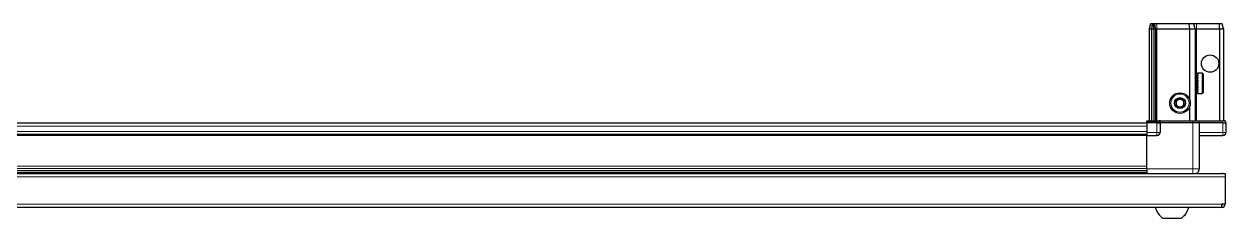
# Model space of a CAD drawing. Header units: millimetres. Extents: x 1132 to 6622, y -737 to 1932.
# Drawn here: x 2154 to 2912, y -737 to -614 of the extents above; entities that cross this region are included whole.
import ezdxf

# ---------------------------------------------------------------- set-up
doc = ezdxf.new("R2010")
doc.units = ezdxf.units.MM

msp = doc.modelspace()

# ---------------------------------------------------------------- linework, layer by layer
at = {"color": 7, "linetype": 'Continuous', "lineweight": 25}
for p, q in [((2864.79, -614.02), (2863.99, -617.02)), ((2865.94, -614.02), (2864.79, -614.02)), ((2865.94, -614.02), (2865.49, -617.02)), ((2866.44, -614.02), (2865.94, -614.02)), ((2866.44, -614.02), (2866.99, -617.02)), ((2867.18, -614.02), (2866.44, -614.02)), ((2867.18, -614.02), (2867.99, -617.02)), ((2868.99, -614.02), (2867.18, -614.02)), ((2889.16, -614.02), (2868.99, -614.02)), ((2889.16, -614.02), (2889.49, -617.02)), ((2892.18, -614.02), (2889.16, -614.02)), ((2892.99, -617.02), (2892.18, -614.02)), ((2893.99, -614.02), (2892.18, -614.02)), ((2908.33, -614.02), (2893.99, -614.02)), ((2908.49, -617.02), (2908.33, -614.02)), ((2910.18, -614.02), (2908.33, -614.02)), ((2910.99, -617.02), (2910.18, -614.02)), ((2863.99, -617.02), (2865.49, -617.02)), ((2863.99, -617.02), (2863.99, -675.32)), ((2865.49, -617.02), (2866.99, -617.02)), ((2865.49, -617.02), (2865.49, -675.32)), ((2866.99, -617.02), (2867.99, -617.02)), ((2866.99, -617.02), (2866.99, -675.32)), ((2867.99, -617.02), (2867.99, -675.32)), ((2867.99, -617.02), (2868.99, -617.02)), ((2868.99, -617.02), (2889.49, -617.02)), ((2889.49, -617.02), (2889.49, -661.52)), ((2889.49, -617.02), (2892.99, -617.02)), ((2892.99, -617.02), (2892.99, -675.32)), ((2892.99, -617.02), (2893.99, -617.02)), ((2893.99, -617.02), (2908.49, -617.02)), ((2908.49, -617.02), (2908.49, -675.32)), ((2908.49, -617.02), (2910.99, -617.02)), ((2910.99, -617.02), (2910.99, -675.32)), ((2893.02, -647.52), (2892.99, -647.52)), ((2893.5, -648.21), (2893.02, -647.52)), ((2893.02, -647.52), (2893.02, -655.52)), ((2893.99, -647.52), (2893.5, -648.21)), ((2893.5, -648.21), (2893.5, -654.83)), ((2893.99, -647.52), (2893.99, -655.52)), ((2894.49, -647.12), (2894.39, -647.12)), ((2894.39, -647.12), (2894.39, -655.92)), ((2897.39, -645.02), (2894.49, -645.02)), ((2894.99, -645.02), (2894.49, -645.02)), ((2894.49, -645.02), (2894.49, -645.07)), ((2894.49, -645.07), (2894.49, -645.35)), ((2894.99, -645.07), (2894.49, -645.07)), ((2894.99, -645.35), (2894.49, -645.35)), ((2894.49, -645.35), (2894.49, -645.63)), ((2894.99, -645.63), (2894.49, -645.63)), ((2894.49, -645.63), (2894.49, -646.29)), ((2894.99, -646.29), (2894.49, -646.29)), ((2894.49, -646.29), (2894.49, -646.76)), ((2894.49, -646.76), (2894.49, -647.74)), ((2894.99, -646.76), (2894.49, -646.76)), ((2894.99, -647.74), (2894.49, -647.74)), ((2894.49, -647.74), (2894.49, -648.36)), ((2894.49, -648.36), (2894.49, -649.56)), ((2894.99, -648.36), (2894.49, -648.36)), ((2894.99, -649.56), (2894.49, -649.56)), ((2894.49, -649.56), (2894.49, -650.19)), ((2894.99, -650.19), (2894.49, -650.19)), ((2894.49, -650.27), (2894.49, -651.57)), ((2894.99, -650.27), (2894.49, -650.27)), ((2894.99, -651.57), (2894.49, -651.57)), ((2894.99, -645.07), (2894.99, -645.02)), ((2894.99, -645.63), (2894.99, -645.35)), ((2894.99, -646.76), (2894.99, -646.29)), ((2894.99, -648.36), (2894.99, -647.74)), ((2894.99, -650.27), (2894.99, -649.56)), ((2894.99, -652.31), (2894.99, -651.57)), ((2898.19, -645.82), (2898.19, -657.22)), ((2892.99, -655.52), (2893.02, -655.52)), ((2893.02, -655.52), (2893.5, -654.83)), ((2893.5, -654.83), (2893.99, -655.52)), ((2894.39, -655.92), (2894.49, -655.92)), ((2894.99, -652.05), (2894.49, -652.05)), ((2894.49, -652.05), (2894.49, -652.31)), ((2894.49, -652.31), (2894.49, -653.58)), ((2894.99, -652.31), (2894.49, -652.31)), ((2894.99, -653.58), (2894.49, -653.58)), ((2894.49, -653.58), (2894.49, -654.26)), ((2894.49, -654.26), (2894.49, -655.38)), ((2894.99, -654.26), (2894.49, -654.26)), ((2894.99, -655.38), (2894.49, -655.38)), ((2894.49, -655.38), (2894.49, -655.95)), ((2894.49, -655.95), (2894.49, -656.81)), ((2894.99, -655.95), (2894.49, -655.95)), ((2894.99, -656.81), (2894.49, -656.81)), ((2894.49, -656.81), (2894.49, -657.2)), ((2894.49, -657.2), (2894.49, -657.72)), ((2894.99, -657.2), (2894.49, -657.2)), ((2894.99, -657.72), (2894.49, -657.72)), ((2894.49, -657.72), (2894.49, -657.9)), ((2894.49, -657.9), (2894.49, -658.02)), ((2894.99, -657.9), (2894.49, -657.9)), ((2894.49, -658.02), (2897.39, -658.02)), ((2894.99, -654.26), (2894.99, -653.58)), ((2894.99, -655.95), (2894.99, -655.38)), ((2894.99, -657.2), (2894.99, -656.81)), ((2894.99, -657.9), (2894.99, -657.72)), ((2889.49, -666.52), (2889.49, -675.32)), ((2862.49, -676.67), (2122.49, -676.67)), ((2862.49, -675.32), (2870.31, -675.32)), ((2862.49, -676.19), (2862.49, -675.32)), ((2862.49, -676.52), (2862.49, -676.19)), ((2868.99, -676.19), (2862.49, -676.19)), ((2868.99, -676.52), (2862.49, -676.52)), ((2862.49, -676.52), (2862.49, -682.52)), ((2868.99, -676.52), (2870.99, -676.52)), ((2870.99, -676.52), (2868.99, -676.52)), ((2870.99, -675.32), (2870.31, -675.32)), ((2870.99, -676.52), (2870.99, -675.32)), ((2870.99, -675.32), (2871.19, -675.32)), ((2871.19, -676.52), (2870.99, -676.52)), ((2870.99, -676.52), (2870.99, -682.52)), ((2871.19, -675.32), (2891.49, -675.32)), ((2891.49, -676.52), (2871.19, -676.52)), ((2891.49, -675.32), (2895.49, -675.32)), ((2895.49, -676.52), (2891.49, -676.52)), ((2895.49, -676.52), (2895.49, -675.32)), ((2895.49, -675.32), (2895.69, -675.32)), ((2895.69, -676.52), (2895.49, -676.52)), ((2895.49, -676.52), (2895.49, -705.52)), ((2895.69, -675.32), (2910.49, -675.32)), ((2910.49, -676.52), (2895.69, -676.52)), ((2911.99, -675.32), (2910.49, -675.32)), ((2910.49, -676.52), (2912.49, -676.52)), ((2912.49, -676.19), (2911.99, -675.32)), ((2912.49, -676.19), (2911.99, -675.32)), ((2912.49, -676.52), (2912.49, -676.19)), ((2912.49, -676.52), (2912.49, -676.19)), ((2912.49, -676.52), (2912.49, -676.52)), ((2912.49, -676.52), (2912.49, -682.52)), ((2862.49, -683.87), (2122.49, -683.87)), ((2862.49, -682.52), (2862.49, -684.52)), ((2862.49, -684.52), (2868.99, -684.52)), ((2862.49, -705.52), (2862.49, -684.52)), ((2895.49, -684.52), (2910.49, -684.52)), ((1312.99, -708.52), (2911.99, -708.52)), ((1362.49, -706.54), (2862.49, -706.54)), ((1362.49, -706.58), (2862.49, -706.58)), ((2836.37, -708.37), (1388.61, -708.37)), ((2830.99, -708.52), (2830.99, -708.37)), ((2831.16, -708.52), (2831.16, -708.37)), ((2831.37, -708.52), (2831.37, -708.37)), ((2831.93, -708.52), (2831.93, -708.37)), ((2832.35, -708.52), (2832.35, -708.37)), ((2833.25, -708.52), (2833.25, -708.37)), ((2833.83, -708.52), (2833.83, -708.37)), ((2834.98, -708.52), (2834.98, -708.37)), ((2835.67, -708.52), (2835.67, -708.37)), ((2836.95, -708.37), (2836.37, -708.37)), ((2836.95, -708.52), (2836.95, -708.37)), ((2836.96, -708.37), (2836.95, -708.37)), ((2837.69, -708.37), (2836.96, -708.37)), ((2837.13, -708.52), (2837.13, -708.37)), ((2837.63, -708.52), (2837.63, -708.37)), ((2837.69, -708.52), (2837.69, -708.37)), ((2838.61, -708.37), (2837.69, -708.37)), ((2837.69, -708.37), (2837.69, -708.37)), ((2862.49, -708.37), (2838.61, -708.37)), ((2838.98, -708.52), (2838.98, -708.37)), ((2839.69, -708.52), (2839.69, -708.37)), ((2840.86, -708.52), (2840.86, -708.37)), ((2841.47, -708.52), (2841.47, -708.37)), ((2842.41, -708.52), (2842.41, -708.37)), ((2842.86, -708.52), (2842.86, -708.37)), ((2843.48, -708.52), (2843.48, -708.37)), ((2843.73, -708.52), (2843.73, -708.37)), ((2843.97, -708.52), (2843.97, -708.37)), ((2843.99, -708.52), (2843.99, -708.37)), ((2896.99, -708.42), (2909.89, -708.42)), ((2896.99, -708.42), (2896.99, -708.52)), ((2911.99, -708.52), (2911.99, -710.62)), ((2911.99, -710.62), (2911.99, -727.92)), ((2909.89, -730.02), (1315.09, -730.02)), ((2911.99, -727.92), (2909.89, -727.92)), ((2909.89, -730.02), (2909.89, -727.92)), ((2872.49, -736.62), (2884.49, -736.62))]:
    msp.add_line(p, q, dxfattribs=at)
at = {"color": 8, "linetype": 'Continuous', "lineweight": 18}
for p, q in [((2868.99, -614.02), (2868.99, -617.02)), ((2893.99, -617.02), (2893.99, -614.02)), ((2868.99, -617.02), (2868.99, -675.32)), ((2893.99, -617.02), (2893.99, -647.52)), ((2897.39, -645.02), (2897.39, -658.02)), ((2893.99, -655.52), (2893.99, -675.32)), ((2862.49, -678.67), (2122.49, -678.67)), ((2862.49, -681.87), (2122.49, -681.87)), ((2868.99, -676.52), (2868.99, -676.19)), ((2868.99, -676.52), (2868.99, -682.52)), ((2871.19, -675.32), (2871.19, -676.52)), ((2891.49, -676.52), (2891.49, -675.32)), ((2891.49, -676.52), (2891.49, -705.52)), ((2895.69, -675.32), (2895.69, -676.52)), ((2910.49, -676.52), (2910.49, -675.32)), ((2910.49, -676.52), (2910.49, -682.52)), ((2862.49, -684.52), (2122.49, -684.52)), ((2868.99, -682.52), (2862.49, -682.52)), ((2868.99, -682.52), (2868.99, -684.52)), ((2870.99, -682.52), (2868.99, -682.52)), ((2910.49, -682.52), (2895.49, -682.52)), ((2912.49, -682.52), (2910.49, -682.52)), ((2910.49, -684.52), (2910.49, -682.52)), ((1362.49, -703.92), (2862.49, -703.92)), ((2911.99, -710.62), (1312.99, -710.62)), ((2862.49, -705.34), (1362.49, -705.34)), ((1362.49, -707.78), (2862.49, -707.78)), ((2891.49, -705.52), (2862.49, -705.52)), ((2909.89, -708.52), (2909.89, -708.42)), ((2909.89, -727.92), (1315.09, -727.92))]:
    msp.add_line(p, q, dxfattribs=at)
at = {"color": 7, "linetype": 'Continuous', "lineweight": 25, "flags": 128}
msp.add_lwpolyline([(2910.53, -708.52), (2910.3, -708.46), (2909.89, -708.42)], dxfattribs=at)
at = {"color": 7, "linetype": 'Continuous', "lineweight": 25}
for centre, radius in [((2902.49, -639.02), 5.5), ((2883.49, -664.02), 6.5), ((2883.49, -664.02), 3.46)]:
    msp.add_circle(centre, radius, dxfattribs=at)
at = {"color": 8, "linetype": 'Continuous', "lineweight": 18}
msp.add_circle((2883.49, -664.02), 5.7, dxfattribs=at)
at = {"color": 7, "linetype": 'Continuous', "lineweight": 25}
for centre, radius, start, end in [((2893.99, -647.12), 0.4, 270, 360), ((2897.39, -645.82), 0.8, 360, 90), ((2893.99, -655.92), 0.4, 0, 90), ((2897.39, -657.22), 0.8, 270, 0), ((2883.49, -664.02), 2.5, 134.67671, 194.67671), ((2883.49, -664.02), 2.5, 194.67671, 254.67671), ((2883.49, -664.02), 2.5, 74.67671, 134.67671), ((2883.49, -664.02), 2.5, 254.67671, 314.67671), ((2883.49, -664.02), 2.5, 14.67671, 74.67671), ((2883.49, -664.02), 2.5, 314.67671, 14.67671), ((2868.99, -682.52), 2, 270, 0), ((2910.49, -682.52), 2, 270, 0), ((2879.51, -727), 11.91, 194.70035, 233.8734), ((2877.46, -727), 11.91, 306.1266, 345.29965), ((2909.89, -727.92), 2.1, 270, 0), ((2909.89, -727.92), 0.6, 270, 0)]:
    msp.add_arc(centre, radius, start, end, dxfattribs=at)
msp.add_ellipse((2868.99, -672.72), major_axis=(0, 3.46), ratio=0.57735, start_param=3.141593, end_param=3.864327, dxfattribs=at)
for points, knots in [([(2880.7, -663.26), (2881.07, -662.89), (2881.76, -662.22), (2882.44, -661.54), (2882.76, -661.23)], [0, 0, 0, 0, 0.534686, 1, 1, 1, 1]), ([(2881.44, -666.05), (2881.35, -665.72), (2881.14, -664.92), (2880.89, -663.96), (2880.74, -663.38), (2880.7, -663.26)], [0, 0, 0, 0, 0.362901, 0.866875, 1, 1, 1, 1]), ([(2884.22, -666.81), (2883.72, -666.68), (2882.79, -666.42), (2881.87, -666.17), (2881.44, -666.05)], [0, 0, 0, 0, 0.534686, 1, 1, 1, 1]), ([(2882.76, -661.23), (2883.25, -661.36), (2884.18, -661.62), (2885.11, -661.87), (2885.54, -661.99)], [0, 0, 0, 0, 0.5346859, 1, 1, 1, 1]), ([(2886.27, -664.78), (2885.91, -665.15), (2885.22, -665.82), (2884.54, -666.5), (2884.22, -666.81)], [0, 0, 0, 0, 0.534686, 1, 1, 1, 1]), ([(2885.54, -661.99), (2885.57, -662.11), (2885.72, -662.69), (2885.98, -663.65), (2886.19, -664.45), (2886.27, -664.78)], [0, 0, 0, 0, 0.133125, 0.637099, 1, 1, 1, 1]), ([(2862.49, -705.52), (2862.49, -705.92), (2862.49, -706.71), (2862.49, -707.72), (2862.49, -708.35), (2862.49, -708.51), (2862.49, -708.52)], [0, 0, 0, 0, 0.32552, 0.65104, 0.97656, 1, 1, 1, 1]), ([(2895.49, -705.52), (2895.44, -705.96), (2895.37, -706.64), (2894.93, -707.45), (2894.48, -708.01), (2894.07, -708.37), (2893.81, -708.5), (2893.77, -708.52)], [0, 0, 0, 0, 0.363018, 0.558438, 0.758004, 0.95757, 1, 1, 1, 1])]:
    msp.add_open_spline(points, degree=3, knots=knots, dxfattribs=at)
at = {"color": 8, "linetype": 'Continuous', "lineweight": 18}
msp.add_open_spline([(2891.49, -705.52), (2891.49, -705.96), (2891.49, -706.64), (2891.49, -707.45), (2891.49, -708.01), (2891.49, -708.37), (2891.49, -708.5), (2891.49, -708.52)], degree=3, knots=[0, 0, 0, 0, 0.363018, 0.558438, 0.758004, 0.95757, 1, 1, 1, 1], dxfattribs=at)
msp.add_open_spline([(2895.49, -705.52), (2895.43, -705.52), (2895.31, -705.52), (2894.38, -705.52), (2893.06, -705.52), (2892.01, -705.52), (2891.49, -705.52)], degree=3, dxfattribs=at)

doc.saveas('drawing.dxf')
